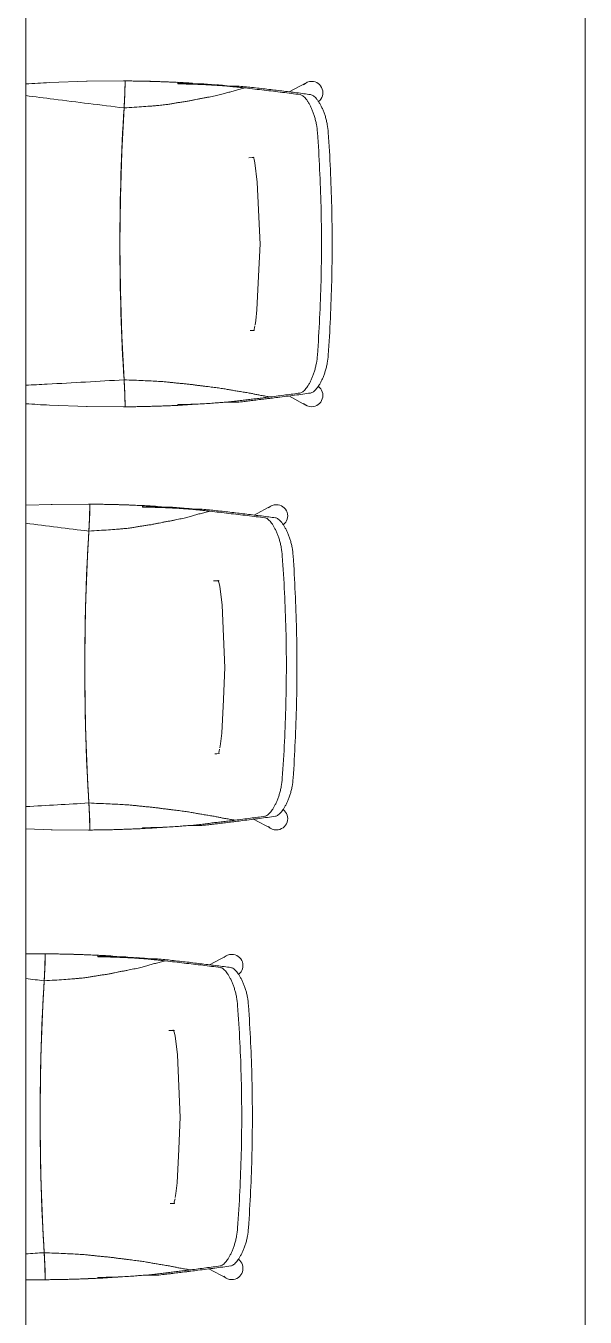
# Model space of a CAD drawing. Header units: millimetres. Extents: x 586.5 to 618.3, y 239.1 to 272.6.
# Drawn here: x 593.076 to 593.922, y 264.878 to 266.83 of the extents above; entities that cross this region are included whole.
import ezdxf

# ---------------------------------------------------------------- set-up
doc = ezdxf.new("R2010")
doc.units = ezdxf.units.MM
doc.header["$LTSCALE"] = 75
doc.layers.add('A Arquitetura LRZ', color=252, linetype='Continuous', lineweight=9)
doc.layers.add('A Mobiliário LRZ', color=253, linetype='Continuous', lineweight=9)

msp = doc.modelspace()

# ---------------------------------------------------------------- linework, layer by layer
at = {"layer": 'A Arquitetura LRZ'}
msp.add_line((593.922, 271.4104), (593.922, 263.6104), dxfattribs=at)
at = {"layer": 'A Mobiliário LRZ'}
for p, q in [((593.0758, 264.7304), (593.0758, 266.9304)), ((593.1686, 266.7467), (593.1115, 266.7446)), ((593.1675, 266.7467), (593.1686, 266.7467)), ((593.2259, 266.7471), (593.1686, 266.7467)), ((593.2247, 266.7471), (593.2236, 266.7471)), ((593.2259, 266.7471), (593.2247, 266.7471)), ((593.2259, 266.7471), (593.2253, 266.7264)), ((593.3056, 266.7426), (593.3056, 266.7449)), ((593.2253, 266.7264), (593.2243, 266.7063)), ((593.3056, 266.743), (593.3283, 266.743)), ((593.3507, 266.7423), (593.3686, 266.7409)), ((593.3686, 266.7409), (593.3865, 266.7394)), ((593.3865, 266.7394), (593.3958, 266.7394)), ((593.4743, 266.7305), (593.5, 266.7443)), ((593.2243, 266.7063), (593.2209, 266.6398)), ((593.2209, 266.6398), (593.2188, 266.5708)), ((593.4129, 266.631), (593.4181, 266.6312)), ((593.4194, 266.6312), (593.4181, 266.6312)), ((593.4212, 266.631), (593.4194, 266.6312)), ((593.4201, 266.6313), (593.4197, 266.632)), ((593.4205, 266.6302), (593.4201, 266.6313)), ((593.4211, 266.6285), (593.4205, 266.6302)), ((593.4224, 266.6233), (593.4211, 266.6285)), ((593.4214, 266.631), (593.4212, 266.631)), ((593.4258, 266.5942), (593.4224, 266.6233)), ((593.4301, 266.4995), (593.4258, 266.5942)), ((593.2188, 266.5708), (593.2181, 266.5007)), ((593.2181, 266.5007), (593.2188, 266.4306)), ((593.4279, 266.4518), (593.4301, 266.5008)), ((593.4301, 266.5008), (593.4301, 266.5013)), ((593.4254, 266.4007), (593.4279, 266.4518)), ((593.2188, 266.4306), (593.2209, 266.3617)), ((593.4237, 266.3846), (593.4254, 266.4007)), ((593.421, 266.3719), (593.4215, 266.3738)), ((593.4215, 266.3738), (593.4222, 266.3767)), ((593.4226, 266.3785), (593.4237, 266.3846)), ((593.2209, 266.3617), (593.2243, 266.2952)), ((593.4181, 266.3696), (593.415, 266.3697)), ((593.4181, 266.3696), (593.4212, 266.3698)), ((593.4212, 266.3698), (593.421, 266.3719)), ((593.2243, 266.2952), (593.2253, 266.2751)), ((593.1115, 266.2568), (593.1686, 266.2547)), ((593.2253, 266.2751), (593.2259, 266.2543)), ((593.3056, 266.2565), (593.3056, 266.2577)), ((593.3202, 266.2573), (593.3056, 266.2573)), ((593.3202, 266.2573), (593.3347, 266.2581)), ((593.3347, 266.2581), (593.3493, 266.2591)), ((593.3951, 266.2611), (593.3778, 266.2611)), ((593.5, 266.2565), (593.4735, 266.2707)), ((593.1686, 266.2547), (593.1675, 266.2548)), ((593.1686, 266.2547), (593.2259, 266.2543)), ((593.2236, 266.2543), (593.2247, 266.2543)), ((593.2247, 266.2543), (593.2259, 266.2543)), ((593.1154, 266.1067), (593.0758, 266.1054)), ((593.1143, 266.1067), (593.1154, 266.1067)), ((593.1727, 266.1071), (593.1154, 266.1067)), ((593.1716, 266.1071), (593.1704, 266.1071)), ((593.1727, 266.1071), (593.1716, 266.1071)), ((593.1727, 266.1071), (593.1721, 266.0864)), ((593.2524, 266.1026), (593.2524, 266.1049)), ((593.2524, 266.103), (593.2751, 266.103)), ((593.2975, 266.1023), (593.3154, 266.1009)), ((593.3154, 266.1009), (593.3333, 266.0994)), ((593.4211, 266.0905), (593.4469, 266.1043)), ((593.1721, 266.0864), (593.1711, 266.0663)), ((593.3333, 266.0994), (593.3426, 266.0994)), ((593.1711, 266.0663), (593.1677, 265.9998)), ((593.1677, 265.9998), (593.1656, 265.9308)), ((593.3597, 265.991), (593.3649, 265.9912)), ((593.3662, 265.9912), (593.3649, 265.9912)), ((593.3681, 265.991), (593.3662, 265.9912)), ((593.3669, 265.9913), (593.3665, 265.992)), ((593.3673, 265.9902), (593.3669, 265.9913)), ((593.3679, 265.9885), (593.3673, 265.9902)), ((593.3692, 265.9833), (593.3679, 265.9885)), ((593.3682, 265.991), (593.3681, 265.991)), ((593.3727, 265.9542), (593.3692, 265.9833)), ((593.377, 265.8595), (593.3727, 265.9542)), ((593.1656, 265.9308), (593.1649, 265.8607)), ((593.1649, 265.8607), (593.1656, 265.7906)), ((593.3747, 265.8118), (593.3769, 265.8608)), ((593.3769, 265.8608), (593.377, 265.8613)), ((593.3722, 265.7607), (593.3747, 265.8118)), ((593.1656, 265.7906), (593.1677, 265.7217)), ((593.3705, 265.7446), (593.3722, 265.7607)), ((593.3649, 265.7296), (593.3618, 265.7297)), ((593.3649, 265.7296), (593.368, 265.7298)), ((593.3678, 265.7319), (593.3684, 265.7338)), ((593.368, 265.7298), (593.3678, 265.7319)), ((593.3684, 265.7338), (593.369, 265.7367)), ((593.3694, 265.7385), (593.3705, 265.7446)), ((593.1677, 265.7217), (593.1711, 265.6552)), ((593.1711, 265.6552), (593.1721, 265.6351)), ((593.1721, 265.6351), (593.1727, 265.6143)), ((593.0758, 265.616), (593.1154, 265.6147)), ((593.1154, 265.6147), (593.1143, 265.6148)), ((593.1154, 265.6147), (593.1727, 265.6143)), ((593.1704, 265.6143), (593.1716, 265.6143)), ((593.1716, 265.6143), (593.1727, 265.6143)), ((593.2524, 265.6165), (593.2524, 265.6177)), ((593.267, 265.6173), (593.2524, 265.6173)), ((593.267, 265.6173), (593.2816, 265.6181)), ((593.2816, 265.6181), (593.2961, 265.6191)), ((593.3419, 265.6211), (593.3247, 265.6211)), ((593.4469, 265.6165), (593.4203, 265.6307)), ((593.1051, 265.4271), (593.0758, 265.4272)), ((593.104, 265.4271), (593.1029, 265.4271)), ((593.1051, 265.4271), (593.104, 265.4271)), ((593.1051, 265.4271), (593.1046, 265.4064)), ((593.1849, 265.4226), (593.1849, 265.4249)), ((593.1849, 265.423), (593.2076, 265.423)), ((593.23, 265.4223), (593.2478, 265.4209)), ((593.2478, 265.4209), (593.2657, 265.4194)), ((593.2657, 265.4194), (593.2751, 265.4194)), ((593.3535, 265.4105), (593.3793, 265.4243)), ((593.1046, 265.4064), (593.1036, 265.3863)), ((593.1036, 265.3863), (593.1001, 265.3198)), ((593.1001, 265.3198), (593.0981, 265.2508)), ((593.2921, 265.311), (593.2974, 265.3112)), ((593.2987, 265.3112), (593.2974, 265.3112)), ((593.3005, 265.311), (593.2987, 265.3112)), ((593.2993, 265.3113), (593.2989, 265.312)), ((593.2998, 265.3102), (593.2993, 265.3113)), ((593.3003, 265.3085), (593.2998, 265.3102)), ((593.3017, 265.3033), (593.3003, 265.3085)), ((593.3007, 265.311), (593.3005, 265.311)), ((593.3051, 265.2742), (593.3017, 265.3033)), ((593.3094, 265.1795), (593.3051, 265.2742)), ((593.0981, 265.2508), (593.0974, 265.1807)), ((593.0974, 265.1807), (593.0981, 265.1106)), ((593.3072, 265.1318), (593.3094, 265.1808)), ((593.3094, 265.1808), (593.3094, 265.1813)), ((593.3046, 265.0807), (593.3072, 265.1318)), ((593.0981, 265.1106), (593.1001, 265.0417)), ((593.3029, 265.0646), (593.3046, 265.0807)), ((593.2974, 265.0496), (593.2943, 265.0497)), ((593.2974, 265.0496), (593.3005, 265.0498)), ((593.3002, 265.0519), (593.3008, 265.0538)), ((593.3005, 265.0498), (593.3002, 265.0519)), ((593.3008, 265.0538), (593.3015, 265.0567)), ((593.3019, 265.0585), (593.3029, 265.0646)), ((593.1001, 265.0417), (593.1036, 264.9752)), ((593.1036, 264.9752), (593.1046, 264.9551)), ((593.1046, 264.9551), (593.1051, 264.9343)), ((593.3793, 264.9365), (593.3527, 264.9507)), ((593.0758, 264.9343), (593.1051, 264.9343)), ((593.1029, 264.9343), (593.104, 264.9343)), ((593.104, 264.9343), (593.1051, 264.9343)), ((593.1849, 264.9365), (593.1849, 264.9377)), ((593.1995, 264.9373), (593.1849, 264.9373)), ((593.1995, 264.9373), (593.214, 264.9381)), ((593.214, 264.9381), (593.2285, 264.9391)), ((593.2743, 264.9411), (593.2571, 264.9411))]:
    msp.add_line(p, q, dxfattribs=at)
for centre, radius, start, end in [((593.2115, 264.7669), 1.9803, 86.6267, 87.2757), ((593.5081, 266.7293), 0.017, 90, 135), ((593.5081, 266.7293), 0.017, 307.5087, 90), ((593.3826, 266.766), 0.059, 202.1782, 202.9531), ((593.5081, 266.2715), 0.017, 270, 54.1289), ((593.2115, 268.2346), 1.9803, 272.7243, 273.1475), ((593.4507, 266.248), 0.074, 169.653, 169.7774), ((593.5081, 266.2715), 0.017, 225, 270), ((593.1583, 264.1269), 1.9803, 86.6267, 87.2757), ((593.3294, 266.126), 0.059, 202.1782, 202.9531), ((593.4549, 266.0893), 0.017, 90, 135), ((593.4549, 266.0893), 0.017, 307.5087, 90), ((593.4549, 265.6315), 0.017, 270, 54.1289), ((593.1583, 267.5946), 1.9803, 272.7243, 273.1475), ((593.3975, 265.608), 0.074, 169.653, 169.7774), ((593.4549, 265.6315), 0.017, 225, 270), ((593.0907, 263.4469), 1.9803, 86.6267, 87.2757), ((593.2619, 265.446), 0.059, 202.1782, 202.9531), ((593.3873, 265.4093), 0.017, 90, 135), ((593.3873, 265.4093), 0.017, 307.5087, 90), ((593.3873, 264.9515), 0.017, 270, 54.1289), ((593.0907, 266.9146), 1.9803, 272.7243, 273.1475), ((593.3299, 264.928), 0.074, 169.653, 169.7774), ((593.3873, 264.9515), 0.017, 225, 270)]:
    msp.add_arc(centre, radius, start, end, dxfattribs=at)
for centre, major_axis, start_param, end_param in [((593.2044, 266.7614), (0, -0.1434), 1.176399, 1.471048), ((593.2986, 266.5007), (0, -0.5341), 4.317308, 5.10747), ((593.2044, 266.24), (0, -0.1434), 1.670545, 1.965193), ((593.1512, 266.1214), (0, -0.1434), 1.176399, 1.471048), ((593.2454, 265.8607), (0, -0.5341), 4.317308, 5.10747), ((593.1512, 265.6), (0, -0.1434), 1.670545, 1.965193), ((593.0836, 265.4414), (0, -0.1434), 1.176399, 1.471048), ((593.1779, 265.1807), (0, -0.5341), 4.317308, 5.10747), ((593.0836, 264.92), (0, -0.1434), 1.670545, 1.965193)]:
    msp.add_ellipse(centre, major_axis=major_axis, ratio=0.150716, start_param=start_param, end_param=end_param, dxfattribs=at)
for points in [[(593.1115, 266.7446), (593.0996, 266.744), (593.0877, 266.7433), (593.0758, 266.7425)], [(593.242, 266.7469), (593.2429, 266.7469), (593.2438, 266.7469), (593.2447, 266.7469)], [(593.3056, 266.7449), (593.3062, 266.7449), (593.3068, 266.7449), (593.3074, 266.7448)], [(593.3283, 266.743), (593.3321, 266.7429), (593.3395, 266.7427), (593.347, 266.7424), (593.3507, 266.7423)], [(593.3642, 266.7413), (593.3685, 266.7409), (593.3725, 266.7406), (593.3762, 266.7403)], [(593.3958, 266.7394), (593.3996, 266.7391), (593.407, 266.7383), (593.4138, 266.7376), (593.4171, 266.7372)], [(593.4906, 266.7264), (593.482, 266.7276), (593.4642, 266.7298), (593.4364, 266.7331), (593.4173, 266.7353), (593.4076, 266.7364)], [(593.4171, 266.7372), (593.4211, 266.7368), (593.429, 266.7359), (593.4406, 266.7346), (593.4519, 266.7332), (593.4631, 266.7319), (593.4745, 266.7305), (593.4858, 266.7292), (593.4964, 266.7278), (593.5033, 266.7269), (593.5066, 266.7264)], [(593.0758, 266.2589), (593.0877, 266.2581), (593.0996, 266.2574), (593.1115, 266.2568)], [(593.3056, 266.2577), (593.3112, 266.2578), (593.322, 266.258), (593.3365, 266.2585), (593.3452, 266.2589), (593.3493, 266.2591)], [(593.3356, 266.2582), (593.3353, 266.2582), (593.335, 266.2581), (593.3348, 266.2581)], [(593.3493, 266.2591), (593.353, 266.2593), (593.3601, 266.2599), (593.3697, 266.2606), (593.3753, 266.2611), (593.3779, 266.2613)], [(593.4456, 266.2692), (593.4535, 266.2702), (593.469, 266.2722), (593.4835, 266.2741), (593.4905, 266.2751)], [(593.5065, 266.2751), (593.4988, 266.274), (593.4827, 266.2718), (593.4657, 266.2697), (593.4569, 266.2686)], [(593.2465, 266.2546), (593.245, 266.2546), (593.2435, 266.2545), (593.242, 266.2545)], [(593.2751, 266.2553), (593.2732, 266.2552), (593.2714, 266.2552), (593.2696, 266.2551)], [(593.293, 266.256), (593.2923, 266.2559), (593.2916, 266.2559), (593.2909, 266.2559)], [(593.1888, 266.1069), (593.1897, 266.1069), (593.1906, 266.1069), (593.1915, 266.1069)], [(593.2524, 266.1049), (593.253, 266.1049), (593.2536, 266.1049), (593.2542, 266.1048)], [(593.2751, 266.103), (593.2789, 266.1029), (593.2864, 266.1027), (593.2938, 266.1024), (593.2975, 266.1023)], [(593.311, 266.1013), (593.3153, 266.1009), (593.3193, 266.1006), (593.323, 266.1003)], [(593.3426, 266.0994), (593.3464, 266.0991), (593.3538, 266.0983), (593.3606, 266.0976), (593.3639, 266.0972)], [(593.4375, 266.0864), (593.4288, 266.0876), (593.4111, 266.0898), (593.3832, 266.0931), (593.3641, 266.0953), (593.3544, 266.0964)], [(593.3639, 266.0972), (593.3679, 266.0968), (593.3758, 266.0959), (593.3874, 266.0946), (593.3987, 266.0932), (593.4099, 266.0919), (593.4214, 266.0905), (593.4326, 266.0892), (593.4432, 266.0878), (593.4501, 266.0869), (593.4534, 266.0864)], [(593.0758, 266.0781), (593.1075, 266.0741), (593.1393, 266.0702), (593.1711, 266.0663)], [(593.0758, 265.6497), (593.1075, 265.6514), (593.1393, 265.6532), (593.1711, 265.6552)], [(593.3924, 265.6292), (593.4004, 265.6302), (593.4158, 265.6322), (593.4303, 265.6341), (593.4373, 265.6351)], [(593.4533, 265.6351), (593.4456, 265.634), (593.4295, 265.6318), (593.4125, 265.6297), (593.4037, 265.6286)], [(593.1933, 265.6146), (593.1918, 265.6146), (593.1903, 265.6145), (593.1888, 265.6145)], [(593.2219, 265.6153), (593.22, 265.6152), (593.2182, 265.6152), (593.2164, 265.6151)], [(593.2398, 265.616), (593.2391, 265.6159), (593.2384, 265.6159), (593.2378, 265.6159)], [(593.2524, 265.6177), (593.2581, 265.6178), (593.2688, 265.618), (593.2833, 265.6185), (593.292, 265.6189), (593.2961, 265.6191)], [(593.2824, 265.6182), (593.2821, 265.6182), (593.2819, 265.6181), (593.2816, 265.6181)], [(593.2961, 265.6191), (593.2998, 265.6193), (593.3069, 265.6199), (593.3165, 265.6206), (593.3221, 265.6211), (593.3247, 265.6213)], [(593.1212, 265.4269), (593.1221, 265.4269), (593.123, 265.4269), (593.1239, 265.4269)], [(593.1848, 265.4249), (593.1854, 265.4249), (593.1861, 265.4249), (593.1867, 265.4248)], [(593.2076, 265.423), (593.2113, 265.4229), (593.2188, 265.4227), (593.2262, 265.4224), (593.23, 265.4223)], [(593.2435, 265.4213), (593.2477, 265.4209), (593.2517, 265.4206), (593.2555, 265.4203)], [(593.2751, 265.4194), (593.2789, 265.4191), (593.2862, 265.4183), (593.2931, 265.4176), (593.2964, 265.4172)], [(593.2964, 265.4172), (593.3004, 265.4168), (593.3082, 265.4159), (593.3199, 265.4146), (593.3312, 265.4132), (593.3423, 265.4119), (593.3538, 265.4105), (593.365, 265.4092), (593.3757, 265.4078), (593.3825, 265.4069), (593.3859, 265.4064)], [(593.3699, 265.4064), (593.3612, 265.4076), (593.3435, 265.4098), (593.3157, 265.4131), (593.2965, 265.4153), (593.2868, 265.4164)], [(593.0758, 265.3897), (593.085, 265.3886), (593.0943, 265.3874), (593.1036, 265.3863)], [(593.0758, 264.9735), (593.085, 264.974), (593.0943, 264.9746), (593.1036, 264.9752)], [(593.3249, 264.9492), (593.3328, 264.9502), (593.3482, 264.9522), (593.3627, 264.9541), (593.3698, 264.9551)], [(593.3858, 264.9551), (593.378, 264.954), (593.362, 264.9518), (593.3449, 264.9497), (593.3362, 264.9486)], [(593.1257, 264.9346), (593.1242, 264.9346), (593.1227, 264.9345), (593.1212, 264.9345)], [(593.1543, 264.9353), (593.1525, 264.9352), (593.1506, 264.9352), (593.1488, 264.9351)], [(593.1722, 264.936), (593.1716, 264.9359), (593.1709, 264.9359), (593.1702, 264.9359)], [(593.1849, 264.9377), (593.1905, 264.9378), (593.2012, 264.938), (593.2157, 264.9385), (593.2244, 264.9389), (593.2285, 264.9391)], [(593.2148, 264.9382), (593.2145, 264.9382), (593.2143, 264.9381), (593.214, 264.9381)], [(593.2285, 264.9391), (593.2322, 264.9393), (593.2394, 264.9399), (593.2489, 264.9406), (593.2545, 264.9411), (593.2571, 264.9413)]]:
    msp.add_open_spline(points, degree=3, dxfattribs=at)
for points, knots in [([(593.3056, 266.7449), (593.3021, 266.7451), (593.2975, 266.7453), (593.2918, 266.7455), (593.288, 266.7457), (593.2831, 266.7459), (593.2781, 266.746), (593.274, 266.7462), (593.2698, 266.7463), (593.2644, 266.7465), (593.2573, 266.7466), (593.25, 266.7468), (593.242, 266.7469), (593.2339, 266.747), (593.2286, 266.7471), (593.2259, 266.7471)], [-1, -1, -1, -1, -0.85, -0.8125, -0.775, -0.7, -0.625, -0.5875, -0.55, -0.475, -0.4, -0.3, -0.2, -0.1, 0, 0, 0, 0]), ([(593.258, 266.7466), (593.2588, 266.7466), (593.2614, 266.7465), (593.2658, 266.7464), (593.2707, 266.7463), (593.2739, 266.7462), (593.2751, 266.7461)], [-0.6732069, -0.6732069, -0.6732069, -0.6732069, -0.65, -0.6, -0.55, -0.5167063, -0.5167063, -0.5167063, -0.5167063]), ([(593.2243, 266.7063), (593.2298, 266.7066), (593.2401, 266.7073), (593.2541, 266.7082), (593.2645, 266.709), (593.2721, 266.7096), (593.279, 266.7102), (593.286, 266.711), (593.2924, 266.7119), (593.2978, 266.7129), (593.3031, 266.7138), (593.3078, 266.7145), (593.3118, 266.7151), (593.3151, 266.7156), (593.3183, 266.716), (593.3213, 266.7166), (593.3241, 266.7171), (593.3266, 266.7176), (593.3288, 266.7181), (593.3314, 266.7187), (593.3352, 266.7195), (593.3393, 266.7203), (593.3429, 266.7209), (593.3465, 266.7215), (593.3506, 266.7223), (593.3552, 266.7232), (593.3597, 266.7242), (593.3642, 266.7251), (593.3684, 266.7261), (593.3737, 266.7273), (593.3797, 266.7289), (593.3858, 266.7308), (593.3914, 266.7324), (593.3961, 266.7336), (593.3998, 266.7346), (593.4037, 266.7355), (593.4063, 266.7361), (593.4076, 266.7364)], [0, 0, 0, 0, 0.03125, 0.0625, 0.09375, 0.109375, 0.125, 0.15625, 0.1875, 0.21875, 0.25, 0.28125, 0.296875, 0.3125, 0.328125, 0.34375, 0.359375, 0.375, 0.390625, 0.40625, 0.4375, 0.46875, 0.484375, 0.5, 0.53125, 0.5625, 0.59375, 0.625, 0.65625, 0.6875, 0.75, 0.8125, 0.875, 0.90625, 0.9375, 0.96875, 1, 1, 1, 1]), ([(593.4076, 266.7364), (593.4055, 266.7367), (593.4013, 266.7371), (593.3961, 266.7377), (593.392, 266.7381), (593.3891, 266.7384), (593.3861, 266.7387), (593.383, 266.739), (593.3798, 266.7393), (593.3766, 266.7396), (593.3732, 266.7398), (593.3695, 266.7401), (593.3654, 266.7404), (593.3612, 266.7407), (593.3567, 266.7409), (593.3527, 266.7411), (593.3494, 266.7413), (593.346, 266.7415), (593.3416, 266.7417), (593.336, 266.7419), (593.3303, 266.7421), (593.3244, 266.7423), (593.3163, 266.7424), (593.31, 266.7426), (593.3056, 266.7426)], [-1, -1, -1, -1, -0.916667, -0.833333, -0.791667, -0.75, -0.708333, -0.666667, -0.625, -0.583333, -0.541667, -0.5, -0.458333, -0.416667, -0.375, -0.333333, -0.3125, -0.291667, -0.25, -0.208333, -0.166667, -0.125, -0.083333, 0, 0, 0, 0]), ([(593.517, 266.669), (593.5166, 266.6731), (593.5159, 266.6794), (593.5141, 266.6875), (593.5128, 266.6924), (593.5116, 266.6961), (593.5103, 266.6997), (593.5086, 266.704), (593.5065, 266.7088), (593.5042, 266.713), (593.5019, 266.7168), (593.4988, 266.7211), (593.4949, 266.7249), (593.492, 266.7262), (593.4906, 266.7264)], [-1, -1, -1, -1, -0.857143, -0.785714, -0.714286, -0.678571, -0.642857, -0.571429, -0.5, -0.428571, -0.357143, -0.285714, -0.142857, 0, 0, 0, 0]), ([(593.5066, 266.7264), (593.508, 266.7262), (593.5109, 266.7249), (593.5148, 266.7211), (593.518, 266.7168), (593.5204, 266.713), (593.5223, 266.7095), (593.5238, 266.7064), (593.5249, 266.704), (593.5259, 266.7015), (593.527, 266.6988), (593.528, 266.6961), (593.5292, 266.6924), (593.5305, 266.6875), (593.5323, 266.6794), (593.5331, 266.6731), (593.5334, 266.669)], [-1, -1, -1, -1, -0.857143, -0.714286, -0.642857, -0.571429, -0.5, -0.464286, -0.428571, -0.392857, -0.357143, -0.321429, -0.285714, -0.214286, -0.142857, 0, 0, 0, 0]), ([(593.0757, 266.7248), (593.0898, 266.723), (593.1392, 266.7168), (593.1888, 266.7107), (593.2243, 266.7063)], [0.300689, 0.300689, 0.300689, 0.300689, 0.5, 1, 1, 1, 1]), ([(593.5169, 266.3326), (593.5183, 266.3511), (593.5205, 266.3883), (593.5233, 266.4632), (593.5233, 266.5384), (593.5205, 266.6132), (593.5183, 266.6504), (593.517, 266.669)], [-1, -1, -1, -1, -0.833333, -0.666667, -0.333333, -0.166667, 0, 0, 0, 0]), ([(593.5334, 266.669), (593.5346, 266.6504), (593.5367, 266.6132), (593.5394, 266.5384), (593.5394, 266.4632), (593.5367, 266.3883), (593.5346, 266.3511), (593.5334, 266.3326)], [-1, -1, -1, -1, -0.833333, -0.666667, -0.333333, -0.166667, 0, 0, 0, 0]), ([(593.4905, 266.2751), (593.4919, 266.2753), (593.4948, 266.2767), (593.4987, 266.2806), (593.5018, 266.2848), (593.5041, 266.2886), (593.5064, 266.2928), (593.5086, 266.2976), (593.5103, 266.3019), (593.5116, 266.3055), (593.5127, 266.3092), (593.5141, 266.3141), (593.5158, 266.3222), (593.5166, 266.3285), (593.5169, 266.3326)], [-1, -1, -1, -1, -0.857143, -0.714286, -0.642857, -0.571429, -0.5, -0.428571, -0.357143, -0.321429, -0.285714, -0.214286, -0.142857, 0, 0, 0, 0]), ([(593.5334, 266.3326), (593.5331, 266.3284), (593.5323, 266.3222), (593.5305, 266.3141), (593.5291, 266.3092), (593.5279, 266.3055), (593.527, 266.3027), (593.5259, 266.3001), (593.5249, 266.2976), (593.5238, 266.2952), (593.5223, 266.2921), (593.5203, 266.2886), (593.518, 266.2848), (593.5148, 266.2806), (593.5108, 266.2767), (593.5079, 266.2753), (593.5065, 266.2751)], [-1, -1, -1, -1, -0.857143, -0.785714, -0.714286, -0.678571, -0.642857, -0.607143, -0.571429, -0.535714, -0.5, -0.428571, -0.357143, -0.285714, -0.142857, 0, 0, 0, 0]), ([(593.0757, 266.287), (593.0865, 266.2875), (593.136, 266.2899), (593.1856, 266.2928), (593.2243, 266.2952)], [0.3597645, 0.3597645, 0.3597645, 0.3597645, 0.5, 1, 1, 1, 1]), ([(593.4456, 266.2692), (593.4445, 266.2694), (593.4421, 266.2698), (593.4373, 266.2706), (593.4325, 266.2714), (593.428, 266.2722), (593.4241, 266.273), (593.4208, 266.2737), (593.4171, 266.2745), (593.4128, 266.2753), (593.4077, 266.2761), (593.4026, 266.2769), (593.3989, 266.2775), (593.3953, 266.2781), (593.3919, 266.2787), (593.3885, 266.2792), (593.3854, 266.2798), (593.3822, 266.2804), (593.3778, 266.2812), (593.3728, 266.282), (593.3674, 266.2828), (593.3631, 266.2833), (593.3586, 266.2839), (593.3541, 266.2845), (593.3493, 266.2851), (593.3443, 266.2857), (593.3397, 266.2862), (593.3365, 266.2866), (593.3342, 266.2869), (593.332, 266.2872), (593.33, 266.2875), (593.3279, 266.2878), (593.3247, 266.2882), (593.3201, 266.2887), (593.3148, 266.2892), (593.3106, 266.2896), (593.3067, 266.29), (593.3022, 266.2904), (593.297, 266.291), (593.2916, 266.2916), (593.2851, 266.2922), (593.2767, 266.2928), (593.2657, 266.2934), (593.2534, 266.2939), (593.2397, 266.2945), (593.2296, 266.2949), (593.2243, 266.2952)], [-1, -1, -1, -1, -0.977273, -0.954545, -0.909091, -0.886364, -0.863636, -0.818182, -0.795455, -0.772727, -0.727273, -0.704545, -0.681818, -0.659091, -0.636364, -0.613636, -0.590909, -0.568182, -0.545455, -0.5, -0.477273, -0.454545, -0.431818, -0.409091, -0.386364, -0.363636, -0.340909, -0.329545, -0.318182, -0.306818, -0.295455, -0.284091, -0.272727, -0.25, -0.227273, -0.215909, -0.204545, -0.181818, -0.159091, -0.136364, -0.113636, -0.090909, -0.068182, -0.045455, -0.022727, 0, 0, 0, 0]), ([(593.2259, 266.2543), (593.2286, 266.2543), (593.2339, 266.2544), (593.242, 266.2545), (593.25, 266.2546), (593.258, 266.2548), (593.2666, 266.255), (593.2737, 266.2553), (593.2791, 266.2554), (593.2831, 266.2556), (593.287, 266.2557), (593.2909, 266.2559), (593.2947, 266.256), (593.2996, 266.2562), (593.3032, 266.2564), (593.3056, 266.2565)], [-1, -1, -1, -1, -0.9, -0.8, -0.7, -0.6, -0.5, -0.4, -0.35, -0.3, -0.25, -0.2, -0.15, -0.1, 0, 0, 0, 0]), ([(593.3778, 266.2611), (593.381, 266.2614), (593.3856, 266.2619), (593.3916, 266.2626), (593.396, 266.2631), (593.4002, 266.2636), (593.4044, 266.2641), (593.4085, 266.2647), (593.4126, 266.2652), (593.4166, 266.2657), (593.4205, 266.2661), (593.4244, 266.2666), (593.4284, 266.2671), (593.4326, 266.2676), (593.4383, 266.2683), (593.4426, 266.2689), (593.4456, 266.2692)], [-1, -1, -1, -1, -0.875, -0.8125, -0.75, -0.6875, -0.625, -0.5625, -0.5, -0.4375, -0.375, -0.3125, -0.25, -0.1875, -0.125, 0, 0, 0, 0]), ([(593.4569, 266.2686), (593.4533, 266.2681), (593.448, 266.2675), (593.4412, 266.2666), (593.436, 266.266), (593.4311, 266.2654), (593.4263, 266.2648), (593.4215, 266.2642), (593.4166, 266.2636), (593.4113, 266.263), (593.4043, 266.2622), (593.3988, 266.2615), (593.3951, 266.2611)], [-1, -1, -1, -1, -0.833333, -0.75, -0.666667, -0.583333, -0.5, -0.416667, -0.333333, -0.25, -0.166667, 0, 0, 0, 0]), ([(593.2524, 266.1049), (593.2489, 266.1051), (593.2443, 266.1053), (593.2386, 266.1055), (593.2348, 266.1057), (593.2299, 266.1059), (593.2249, 266.106), (593.2208, 266.1062), (593.2166, 266.1063), (593.2112, 266.1065), (593.2041, 266.1066), (593.1968, 266.1068), (593.1888, 266.1069), (593.1807, 266.107), (593.1754, 266.1071), (593.1727, 266.1071)], [-1, -1, -1, -1, -0.85, -0.8125, -0.775, -0.7, -0.625, -0.5875, -0.55, -0.475, -0.4, -0.3, -0.2, -0.1, 0, 0, 0, 0]), ([(593.2048, 266.1066), (593.2057, 266.1066), (593.2082, 266.1065), (593.2126, 266.1064), (593.2175, 266.1063), (593.2207, 266.1062), (593.2219, 266.1061)], [-0.6732069, -0.6732069, -0.6732069, -0.6732069, -0.65, -0.6, -0.55, -0.5167063, -0.5167063, -0.5167063, -0.5167063]), ([(593.3544, 266.0964), (593.3523, 266.0967), (593.3481, 266.0971), (593.3429, 266.0977), (593.3389, 266.0981), (593.3359, 266.0984), (593.3329, 266.0987), (593.3298, 266.099), (593.3266, 266.0993), (593.3234, 266.0996), (593.32, 266.0998), (593.3163, 266.1001), (593.3123, 266.1004), (593.308, 266.1007), (593.3035, 266.1009), (593.2995, 266.1011), (593.2962, 266.1013), (593.2928, 266.1015), (593.2884, 266.1017), (593.2828, 266.1019), (593.2771, 266.1021), (593.2712, 266.1023), (593.2631, 266.1024), (593.2568, 266.1026), (593.2524, 266.1026)], [-1, -1, -1, -1, -0.916667, -0.833333, -0.791667, -0.75, -0.708333, -0.666667, -0.625, -0.583333, -0.541667, -0.5, -0.458333, -0.416667, -0.375, -0.333333, -0.3125, -0.291667, -0.25, -0.208333, -0.166667, -0.125, -0.083333, 0, 0, 0, 0]), ([(593.1711, 266.0663), (593.1766, 266.0666), (593.1869, 266.0673), (593.2009, 266.0682), (593.2113, 266.069), (593.2189, 266.0696), (593.2258, 266.0702), (593.2328, 266.071), (593.2392, 266.0719), (593.2446, 266.0729), (593.2499, 266.0738), (593.2546, 266.0745), (593.2586, 266.0751), (593.2619, 266.0756), (593.2652, 266.076), (593.2681, 266.0766), (593.2709, 266.0771), (593.2734, 266.0776), (593.2756, 266.0781), (593.2782, 266.0787), (593.282, 266.0795), (593.2861, 266.0803), (593.2898, 266.0809), (593.2933, 266.0815), (593.2974, 266.0823), (593.3021, 266.0832), (593.3066, 266.0842), (593.311, 266.0851), (593.3152, 266.0861), (593.3205, 266.0873), (593.3265, 266.0889), (593.3327, 266.0908), (593.3382, 266.0924), (593.343, 266.0936), (593.3467, 266.0946), (593.3505, 266.0955), (593.3531, 266.0961), (593.3544, 266.0964)], [0, 0, 0, 0, 0.03125, 0.0625, 0.09375, 0.109375, 0.125, 0.15625, 0.1875, 0.21875, 0.25, 0.28125, 0.296875, 0.3125, 0.328125, 0.34375, 0.359375, 0.375, 0.390625, 0.40625, 0.4375, 0.46875, 0.484375, 0.5, 0.53125, 0.5625, 0.59375, 0.625, 0.65625, 0.6875, 0.75, 0.8125, 0.875, 0.90625, 0.9375, 0.96875, 1, 1, 1, 1]), ([(593.4638, 266.029), (593.4634, 266.0331), (593.4627, 266.0394), (593.4609, 266.0475), (593.4596, 266.0524), (593.4584, 266.0561), (593.4571, 266.0597), (593.4554, 266.064), (593.4533, 266.0688), (593.451, 266.073), (593.4487, 266.0768), (593.4456, 266.0811), (593.4417, 266.0849), (593.4389, 266.0862), (593.4375, 266.0864)], [-1, -1, -1, -1, -0.857143, -0.785714, -0.714286, -0.678571, -0.642857, -0.571429, -0.5, -0.428571, -0.357143, -0.285714, -0.142857, 0, 0, 0, 0]), ([(593.4534, 266.0864), (593.4548, 266.0862), (593.4577, 266.0849), (593.4616, 266.0811), (593.4648, 266.0768), (593.4672, 266.073), (593.4691, 266.0695), (593.4706, 266.0664), (593.4717, 266.064), (593.4728, 266.0615), (593.4738, 266.0588), (593.4748, 266.0561), (593.476, 266.0524), (593.4773, 266.0475), (593.4791, 266.0394), (593.4799, 266.0331), (593.4802, 266.029)], [-1, -1, -1, -1, -0.857143, -0.714286, -0.642857, -0.571429, -0.5, -0.464286, -0.428571, -0.392857, -0.357143, -0.321429, -0.285714, -0.214286, -0.142857, 0, 0, 0, 0]), ([(593.4637, 265.6926), (593.4651, 265.7111), (593.4673, 265.7483), (593.4701, 265.8232), (593.4702, 265.8984), (593.4673, 265.9732), (593.4651, 266.0104), (593.4638, 266.029)], [-1, -1, -1, -1, -0.833333, -0.666667, -0.333333, -0.166667, 0, 0, 0, 0]), ([(593.4802, 266.029), (593.4814, 266.0104), (593.4835, 265.9732), (593.4862, 265.8984), (593.4862, 265.8232), (593.4835, 265.7483), (593.4814, 265.7111), (593.4802, 265.6926)], [-1, -1, -1, -1, -0.833333, -0.666667, -0.333333, -0.166667, 0, 0, 0, 0]), ([(593.4373, 265.6351), (593.4387, 265.6353), (593.4416, 265.6367), (593.4455, 265.6406), (593.4486, 265.6448), (593.451, 265.6486), (593.4532, 265.6528), (593.4554, 265.6576), (593.4571, 265.6619), (593.4584, 265.6655), (593.4595, 265.6692), (593.4609, 265.6741), (593.4626, 265.6822), (593.4634, 265.6885), (593.4637, 265.6926)], [-1, -1, -1, -1, -0.857143, -0.714286, -0.642857, -0.571429, -0.5, -0.428571, -0.357143, -0.321429, -0.285714, -0.214286, -0.142857, 0, 0, 0, 0]), ([(593.4802, 265.6926), (593.4799, 265.6884), (593.4791, 265.6822), (593.4773, 265.6741), (593.476, 265.6692), (593.4748, 265.6655), (593.4738, 265.6627), (593.4727, 265.6601), (593.4717, 265.6576), (593.4706, 265.6552), (593.4691, 265.6521), (593.4672, 265.6486), (593.4648, 265.6448), (593.4616, 265.6406), (593.4577, 265.6367), (593.4547, 265.6353), (593.4533, 265.6351)], [-1, -1, -1, -1, -0.857143, -0.785714, -0.714286, -0.678571, -0.642857, -0.607143, -0.571429, -0.535714, -0.5, -0.428571, -0.357143, -0.285714, -0.142857, 0, 0, 0, 0]), ([(593.3924, 265.6292), (593.3913, 265.6294), (593.3889, 265.6298), (593.3842, 265.6306), (593.3793, 265.6314), (593.3749, 265.6322), (593.3709, 265.633), (593.3676, 265.6337), (593.3639, 265.6345), (593.3596, 265.6353), (593.3545, 265.6361), (593.3494, 265.6369), (593.3457, 265.6375), (593.3421, 265.6381), (593.3387, 265.6387), (593.3354, 265.6392), (593.3322, 265.6398), (593.329, 265.6404), (593.3246, 265.6412), (593.3196, 265.642), (593.3142, 265.6428), (593.3099, 265.6433), (593.3054, 265.6439), (593.3009, 265.6445), (593.2962, 265.6451), (593.2911, 265.6457), (593.2865, 265.6462), (593.2833, 265.6466), (593.281, 265.6469), (593.2788, 265.6472), (593.2768, 265.6475), (593.2747, 265.6478), (593.2715, 265.6482), (593.2669, 265.6487), (593.2616, 265.6492), (593.2574, 265.6496), (593.2535, 265.65), (593.249, 265.6504), (593.2438, 265.651), (593.2384, 265.6516), (593.2319, 265.6522), (593.2235, 265.6528), (593.2125, 265.6534), (593.2003, 265.6539), (593.1866, 265.6545), (593.1764, 265.6549), (593.1711, 265.6552)], [-1, -1, -1, -1, -0.977273, -0.954545, -0.909091, -0.886364, -0.863636, -0.818182, -0.795455, -0.772727, -0.727273, -0.704545, -0.681818, -0.659091, -0.636364, -0.613636, -0.590909, -0.568182, -0.545455, -0.5, -0.477273, -0.454545, -0.431818, -0.409091, -0.386364, -0.363636, -0.340909, -0.329545, -0.318182, -0.306818, -0.295455, -0.284091, -0.272727, -0.25, -0.227273, -0.215909, -0.204545, -0.181818, -0.159091, -0.136364, -0.113636, -0.090909, -0.068182, -0.045455, -0.022727, 0, 0, 0, 0]), ([(593.1727, 265.6143), (593.1754, 265.6143), (593.1807, 265.6144), (593.1888, 265.6145), (593.1968, 265.6146), (593.2048, 265.6148), (593.2134, 265.615), (593.2205, 265.6153), (593.2259, 265.6154), (593.2299, 265.6156), (593.2338, 265.6157), (593.2377, 265.6159), (593.2415, 265.616), (593.2464, 265.6162), (593.2501, 265.6164), (593.2524, 265.6165)], [-1, -1, -1, -1, -0.9, -0.8, -0.7, -0.6, -0.5, -0.4, -0.35, -0.3, -0.25, -0.2, -0.15, -0.1, 0, 0, 0, 0]), ([(593.3247, 265.6211), (593.3278, 265.6214), (593.3324, 265.6219), (593.3384, 265.6226), (593.3428, 265.6231), (593.3471, 265.6236), (593.3512, 265.6241), (593.3553, 265.6247), (593.3594, 265.6252), (593.3634, 265.6257), (593.3673, 265.6261), (593.3712, 265.6266), (593.3752, 265.6271), (593.3794, 265.6276), (593.3851, 265.6283), (593.3895, 265.6289), (593.3924, 265.6292)], [-1, -1, -1, -1, -0.875, -0.8125, -0.75, -0.6875, -0.625, -0.5625, -0.5, -0.4375, -0.375, -0.3125, -0.25, -0.1875, -0.125, 0, 0, 0, 0]), ([(593.4037, 265.6286), (593.4001, 265.6281), (593.3949, 265.6275), (593.388, 265.6266), (593.3829, 265.626), (593.3779, 265.6254), (593.3731, 265.6248), (593.3684, 265.6242), (593.3634, 265.6236), (593.3582, 265.623), (593.3511, 265.6222), (593.3456, 265.6215), (593.3419, 265.6211)], [-1, -1, -1, -1, -0.833333, -0.75, -0.666667, -0.583333, -0.5, -0.416667, -0.333333, -0.25, -0.166667, 0, 0, 0, 0]), ([(593.1849, 265.4249), (593.1813, 265.4251), (593.1767, 265.4253), (593.1711, 265.4255), (593.1673, 265.4257), (593.1624, 265.4259), (593.1574, 265.426), (593.1533, 265.4262), (593.1491, 265.4263), (593.1437, 265.4265), (593.1366, 265.4266), (593.1292, 265.4268), (593.1212, 265.4269), (593.1132, 265.427), (593.1078, 265.4271), (593.1051, 265.4271)], [-1, -1, -1, -1, -0.85, -0.8125, -0.775, -0.7, -0.625, -0.5875, -0.55, -0.475, -0.4, -0.3, -0.2, -0.1, 0, 0, 0, 0]), ([(593.1373, 265.4266), (593.1381, 265.4266), (593.1407, 265.4265), (593.145, 265.4264), (593.15, 265.4263), (593.1531, 265.4262), (593.1544, 265.4261)], [-0.6732069, -0.6732069, -0.6732069, -0.6732069, -0.65, -0.6, -0.55, -0.5167063, -0.5167063, -0.5167063, -0.5167063]), ([(593.2868, 265.4164), (593.2847, 265.4167), (593.2805, 265.4171), (593.2753, 265.4177), (593.2713, 265.4181), (593.2683, 265.4184), (593.2654, 265.4187), (593.2622, 265.419), (593.259, 265.4193), (593.2558, 265.4196), (593.2524, 265.4198), (593.2487, 265.4201), (593.2447, 265.4204), (593.2404, 265.4207), (593.2359, 265.4209), (593.232, 265.4211), (593.2287, 265.4213), (593.2252, 265.4215), (593.2208, 265.4217), (593.2153, 265.4219), (593.2095, 265.4221), (593.2037, 265.4223), (593.1956, 265.4224), (593.1892, 265.4226), (593.1849, 265.4226)], [-1, -1, -1, -1, -0.916667, -0.833333, -0.791667, -0.75, -0.708333, -0.666667, -0.625, -0.583333, -0.541667, -0.5, -0.458333, -0.416667, -0.375, -0.333333, -0.3125, -0.291667, -0.25, -0.208333, -0.166667, -0.125, -0.083333, 0, 0, 0, 0]), ([(593.1036, 265.3863), (593.109, 265.3866), (593.1194, 265.3873), (593.1333, 265.3882), (593.1437, 265.389), (593.1514, 265.3896), (593.1583, 265.3902), (593.1652, 265.391), (593.1717, 265.3919), (593.1771, 265.3929), (593.1824, 265.3938), (593.187, 265.3945), (593.1911, 265.3951), (593.1944, 265.3956), (593.1976, 265.396), (593.2006, 265.3966), (593.2033, 265.3971), (593.2058, 265.3976), (593.2081, 265.3981), (593.2107, 265.3987), (593.2144, 265.3995), (593.2186, 265.4003), (593.2222, 265.4009), (593.2257, 265.4015), (593.2299, 265.4023), (593.2345, 265.4032), (593.239, 265.4042), (593.2435, 265.4051), (593.2476, 265.4061), (593.2529, 265.4073), (593.2589, 265.4089), (593.2651, 265.4108), (593.2707, 265.4124), (593.2754, 265.4136), (593.2791, 265.4146), (593.283, 265.4155), (593.2856, 265.4161), (593.2868, 265.4164)], [0, 0, 0, 0, 0.03125, 0.0625, 0.09375, 0.109375, 0.125, 0.15625, 0.1875, 0.21875, 0.25, 0.28125, 0.296875, 0.3125, 0.328125, 0.34375, 0.359375, 0.375, 0.390625, 0.40625, 0.4375, 0.46875, 0.484375, 0.5, 0.53125, 0.5625, 0.59375, 0.625, 0.65625, 0.6875, 0.75, 0.8125, 0.875, 0.90625, 0.9375, 0.96875, 1, 1, 1, 1]), ([(593.3962, 265.349), (593.3959, 265.3531), (593.3951, 265.3594), (593.3933, 265.3675), (593.392, 265.3724), (593.3908, 265.3761), (593.3896, 265.3797), (593.3879, 265.384), (593.3857, 265.3888), (593.3834, 265.393), (593.3811, 265.3968), (593.378, 265.4011), (593.3742, 265.4049), (593.3713, 265.4062), (593.3699, 265.4064)], [-1, -1, -1, -1, -0.857143, -0.785714, -0.714286, -0.678571, -0.642857, -0.571429, -0.5, -0.428571, -0.357143, -0.285714, -0.142857, 0, 0, 0, 0]), ([(593.3859, 265.4064), (593.3873, 265.4062), (593.3902, 265.4049), (593.3941, 265.4011), (593.3972, 265.3968), (593.3996, 265.393), (593.4015, 265.3895), (593.4031, 265.3864), (593.4041, 265.384), (593.4052, 265.3815), (593.4062, 265.3788), (593.4072, 265.3761), (593.4084, 265.3724), (593.4098, 265.3675), (593.4116, 265.3594), (593.4123, 265.3531), (593.4126, 265.349)], [-1, -1, -1, -1, -0.857143, -0.714286, -0.642857, -0.571429, -0.5, -0.464286, -0.428571, -0.392857, -0.357143, -0.321429, -0.285714, -0.214286, -0.142857, 0, 0, 0, 0]), ([(593.3962, 265.0126), (593.3975, 265.0311), (593.3997, 265.0683), (593.4026, 265.1432), (593.4026, 265.2184), (593.3998, 265.2932), (593.3975, 265.3304), (593.3962, 265.349)], [-1, -1, -1, -1, -0.833333, -0.666667, -0.333333, -0.166667, 0, 0, 0, 0]), ([(593.4126, 265.349), (593.4139, 265.3304), (593.416, 265.2932), (593.4187, 265.2184), (593.4187, 265.1432), (593.416, 265.0683), (593.4139, 265.0311), (593.4126, 265.0126)], [-1, -1, -1, -1, -0.833333, -0.666667, -0.333333, -0.166667, 0, 0, 0, 0]), ([(593.3698, 264.9551), (593.3712, 264.9553), (593.3741, 264.9567), (593.3779, 264.9606), (593.3811, 264.9648), (593.3834, 264.9686), (593.3857, 264.9728), (593.3878, 264.9776), (593.3895, 264.9819), (593.3908, 264.9855), (593.392, 264.9892), (593.3933, 264.9941), (593.3951, 265.0022), (593.3959, 265.0085), (593.3962, 265.0126)], [-1, -1, -1, -1, -0.857143, -0.714286, -0.642857, -0.571429, -0.5, -0.428571, -0.357143, -0.321429, -0.285714, -0.214286, -0.142857, 0, 0, 0, 0]), ([(593.4126, 265.0126), (593.4123, 265.0084), (593.4116, 265.0022), (593.4098, 264.9941), (593.4084, 264.9892), (593.4072, 264.9855), (593.4062, 264.9827), (593.4052, 264.9801), (593.4041, 264.9776), (593.403, 264.9752), (593.4015, 264.9721), (593.3996, 264.9686), (593.3972, 264.9648), (593.394, 264.9606), (593.3901, 264.9567), (593.3872, 264.9553), (593.3858, 264.9551)], [-1, -1, -1, -1, -0.857143, -0.785714, -0.714286, -0.678571, -0.642857, -0.607143, -0.571429, -0.535714, -0.5, -0.428571, -0.357143, -0.285714, -0.142857, 0, 0, 0, 0]), ([(593.3249, 264.9492), (593.3237, 264.9494), (593.3214, 264.9498), (593.3166, 264.9506), (593.3117, 264.9514), (593.3073, 264.9522), (593.3034, 264.953), (593.3, 264.9537), (593.2963, 264.9545), (593.292, 264.9553), (593.287, 264.9561), (593.2818, 264.9569), (593.2781, 264.9575), (593.2745, 264.9581), (593.2711, 264.9587), (593.2678, 264.9592), (593.2646, 264.9598), (593.2615, 264.9604), (593.257, 264.9612), (593.252, 264.962), (593.2466, 264.9628), (593.2423, 264.9633), (593.2378, 264.9639), (593.2333, 264.9645), (593.2286, 264.9651), (593.2235, 264.9657), (593.219, 264.9662), (593.2157, 264.9666), (593.2134, 264.9669), (593.2112, 264.9672), (593.2092, 264.9675), (593.2071, 264.9678), (593.204, 264.9682), (593.1994, 264.9687), (593.194, 264.9692), (593.1899, 264.9696), (593.186, 264.97), (593.1815, 264.9704), (593.1763, 264.971), (593.1709, 264.9716), (593.1643, 264.9722), (593.1559, 264.9728), (593.1449, 264.9734), (593.1327, 264.9739), (593.119, 264.9745), (593.1089, 264.9749), (593.1036, 264.9752)], [-1, -1, -1, -1, -0.977273, -0.954545, -0.909091, -0.886364, -0.863636, -0.818182, -0.795455, -0.772727, -0.727273, -0.704545, -0.681818, -0.659091, -0.636364, -0.613636, -0.590909, -0.568182, -0.545455, -0.5, -0.477273, -0.454545, -0.431818, -0.409091, -0.386364, -0.363636, -0.340909, -0.329545, -0.318182, -0.306818, -0.295455, -0.284091, -0.272727, -0.25, -0.227273, -0.215909, -0.204545, -0.181818, -0.159091, -0.136364, -0.113636, -0.090909, -0.068182, -0.045455, -0.022727, 0, 0, 0, 0]), ([(593.2571, 264.9411), (593.2602, 264.9414), (593.2649, 264.9419), (593.2708, 264.9426), (593.2752, 264.9431), (593.2795, 264.9436), (593.2837, 264.9441), (593.2877, 264.9447), (593.2918, 264.9452), (593.2958, 264.9457), (593.2997, 264.9461), (593.3036, 264.9466), (593.3077, 264.9471), (593.3119, 264.9476), (593.3175, 264.9483), (593.3219, 264.9489), (593.3249, 264.9492)], [-1, -1, -1, -1, -0.875, -0.8125, -0.75, -0.6875, -0.625, -0.5625, -0.5, -0.4375, -0.375, -0.3125, -0.25, -0.1875, -0.125, 0, 0, 0, 0]), ([(593.3362, 264.9486), (593.3326, 264.9481), (593.3273, 264.9475), (593.3204, 264.9466), (593.3153, 264.946), (593.3104, 264.9454), (593.3056, 264.9448), (593.3008, 264.9442), (593.2958, 264.9436), (593.2906, 264.943), (593.2835, 264.9422), (593.278, 264.9415), (593.2743, 264.9411)], [-1, -1, -1, -1, -0.833333, -0.75, -0.666667, -0.583333, -0.5, -0.416667, -0.333333, -0.25, -0.166667, 0, 0, 0, 0]), ([(593.1051, 264.9343), (593.1078, 264.9343), (593.1132, 264.9344), (593.1212, 264.9345), (593.1292, 264.9346), (593.1372, 264.9348), (593.1458, 264.935), (593.1529, 264.9353), (593.1583, 264.9354), (593.1623, 264.9356), (593.1663, 264.9357), (593.1701, 264.9359), (593.1739, 264.936), (593.1789, 264.9362), (593.1825, 264.9364), (593.1849, 264.9365)], [-1, -1, -1, -1, -0.9, -0.8, -0.7, -0.6, -0.5, -0.4, -0.35, -0.3, -0.25, -0.2, -0.15, -0.1, 0, 0, 0, 0])]:
    msp.add_open_spline(points, degree=3, knots=knots, dxfattribs=at)

doc.saveas('drawing.dxf')
